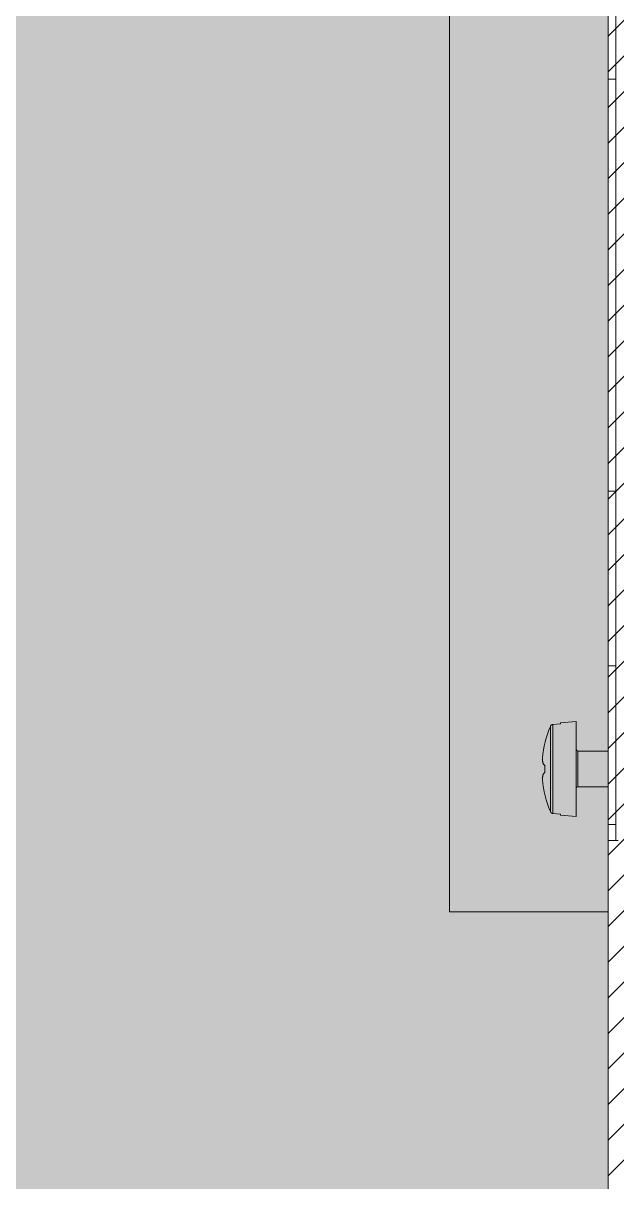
# Model space of a CAD drawing. Header units: millimetres. Extents: x -853320 to 19484, y -510814 to 9708.
# Drawn here: x 4795 to 4832.4, y 7516.8 to 7589.8 of the extents above; entities that cross this region are included whole.
import ezdxf

# ---------------------------------------------------------------- set-up
doc = ezdxf.new("R2010")
doc.units = ezdxf.units.MM
doc.layers.add('.', color=8, linetype='Continuous')
for name, color, linetype, lineweight in [('F_ARREDI', 7, 'Continuous', 5), ('F_BETACRYL o CORIAN', 123, 'Continuous', 5), ('F_DIBOND_soffitto_cassone', 7, 'Continuous', 5), ('F_ELETTRICO', 22, 'Continuous', 5), ('F_MINERAL WALL', 6, 'Continuous', 5), ('F_PARETE_nuove', 5, 'Continuous', 5)]:
    doc.layers.add(name, color=color, linetype=linetype, lineweight=lineweight)

# ---------------------------------------------------------------- blocks, each defined once
blk = doc.blocks.new('MOBILE LAVABO_bagno doppia_pianta_rev.01')
at = {"layer": '.', "lineweight": 5, "transparency": 33554687}
h = blk.add_hatch(color=256, dxfattribs=at)
h.dxf.hatch_style = 1
edge = h.paths.add_edge_path(flags=16)
edge.add_line((18134.638, 24348.66), (18134.638, 24066.66))
edge.add_arc((18143.638, 24066.66), 9, 180, 270)
edge.add_line((18143.638, 24057.66), (18565.638, 24057.66))
edge.add_arc((18565.638, 24066.66), 9, 270, 360)
edge.add_line((18574.638, 24066.66), (18574.638, 24348.66))
edge.add_arc((18565.638, 24348.66), 9, 0, 90)
edge.add_line((18565.638, 24357.66), (18143.638, 24357.66))
edge.add_arc((18143.638, 24348.66), 9, 90, 180)
h.paths.add_polyline_path([(18729.638, 23957.66), (17979.638, 23957.66), (17979.638, 24477.66), (18729.638, 24477.66)])
at = {"layer": 'F_BETACRYL o CORIAN'}
blk.add_lwpolyline([(18729.638, 23957.66), (17979.638, 23957.66), (17979.638, 24477.66), (18729.638, 24477.66)], close=True, dxfattribs=at)
blk = doc.blocks.new('SCATOLA INCASSO_1 P_sezione e pianta')
at = {"layer": 'F_ELETTRICO', "transparency": 33554508}
h = blk.add_hatch(color=5, dxfattribs=at)
h.dxf.hatch_style = 1
h.paths.add_polyline_path([(55422.364, -13644.128), (55432.364, -13644.128), (55432.364, -13724.128), (55422.364, -13724.128)])
at = {"layer": 'F_ELETTRICO'}
for p, q in [((55432.364, -13719.628), (55432.364, -13648.628)), ((55432.864, -13719.628), (55432.864, -13648.628)), ((55432.864, -13671.645), (55432.364, -13671.645)), ((55432.864, -13697.61), (55432.364, -13697.61)), ((55432.364, -13708.628), (55432.864, -13708.628)), ((55428.727, -13717.812), (55428.727, -13712.443)), ((55429.364, -13712.278), (55428.893, -13712.32)), ((55428.893, -13717.936), (55428.893, -13712.32)), ((55429.364, -13712.215), (55430.364, -13712.128)), ((55429.364, -13712.215), (55429.364, -13712.278)), ((55430.364, -13718.128), (55430.364, -13712.128)), ((55428.222, -13714.473), (55428.22, -13714.5)), ((55428.223, -13714.446), (55428.222, -13714.473)), ((55430.464, -13714.003), (55432.364, -13714.003)), ((55430.464, -13714.003), (55430.464, -13716.253)), ((55428.271, -13714.783), (55428.274, -13714.795)), ((55428.274, -13714.795), (55428.283, -13714.807)), ((55428.37, -13715.356), (55428.37, -13714.9)), ((55428.22, -13715.755), (55428.222, -13715.783)), ((55428.222, -13715.783), (55428.223, -13715.81)), ((55428.271, -13715.473), (55428.268, -13715.486)), ((55428.271, -13715.473), (55428.274, -13715.46)), ((55430.464, -13716.253), (55432.364, -13716.253)), ((55428.893, -13717.936), (55429.364, -13717.978)), ((55429.364, -13717.978), (55429.364, -13718.04)), ((55429.364, -13718.04), (55430.364, -13718.128)), ((55432.364, -13718.628), (55432.864, -13718.628)), ((55432.995, -13719.628), (55432.364, -13719.628))]:
    blk.add_line(p, q, dxfattribs=at)
at = {"layer": 'F_ELETTRICO', "color": 5}
blk.add_lwpolyline([(55422.364, -13644.128), (55432.364, -13644.128), (55432.364, -13724.128), (55422.364, -13724.128)], close=True, dxfattribs=at)
at = {"layer": 'F_ELETTRICO'}
for points in [[(55428.893, -13712.32), (55428.881, -13712.321), (55428.869, -13712.323), (55428.858, -13712.326), (55428.846, -13712.33), (55428.835, -13712.334), (55428.824, -13712.339), (55428.813, -13712.345), (55428.803, -13712.351), (55428.793, -13712.358), (55428.784, -13712.366), (55428.775, -13712.374), (55428.766, -13712.382), (55428.758, -13712.392), (55428.751, -13712.401), (55428.744, -13712.411), (55428.738, -13712.421), (55428.732, -13712.432), (55428.727, -13712.443)], [(55428.22, -13714.5), (55428.222, -13714.516), (55428.223, -13714.532), (55428.225, -13714.547), (55428.227, -13714.561), (55428.229, -13714.575), (55428.231, -13714.588), (55428.233, -13714.602), (55428.235, -13714.614), (55428.237, -13714.627), (55428.239, -13714.64), (55428.242, -13714.653), (55428.244, -13714.666), (55428.247, -13714.679), (55428.249, -13714.691), (55428.252, -13714.704), (55428.255, -13714.717), (55428.258, -13714.73), (55428.261, -13714.744), (55428.264, -13714.757), (55428.268, -13714.77), (55428.271, -13714.783)], [(55428.37, -13715.356), (55428.358, -13715.368), (55428.346, -13715.379), (55428.334, -13715.391), (55428.323, -13715.402), (55428.312, -13715.414), (55428.302, -13715.426), (55428.292, -13715.437), (55428.283, -13715.449), (55428.274, -13715.46)], [(55428.283, -13714.807), (55428.292, -13714.818), (55428.302, -13714.83), (55428.312, -13714.841), (55428.323, -13714.853), (55428.334, -13714.865), (55428.346, -13714.876), (55428.358, -13714.888), (55428.37, -13714.9)], [(55428.268, -13715.486), (55428.264, -13715.499), (55428.261, -13715.512), (55428.258, -13715.525), (55428.255, -13715.538), (55428.252, -13715.551), (55428.249, -13715.564), (55428.247, -13715.577), (55428.244, -13715.59), (55428.242, -13715.602), (55428.239, -13715.615), (55428.237, -13715.628), (55428.235, -13715.641), (55428.233, -13715.654), (55428.231, -13715.667), (55428.229, -13715.681), (55428.227, -13715.694), (55428.225, -13715.709), (55428.223, -13715.724), (55428.222, -13715.739), (55428.22, -13715.755)], [(55428.727, -13717.812), (55428.732, -13717.823), (55428.738, -13717.834), (55428.744, -13717.845), (55428.751, -13717.855), (55428.758, -13717.864), (55428.766, -13717.873), (55428.775, -13717.882), (55428.784, -13717.89), (55428.793, -13717.898), (55428.803, -13717.904), (55428.814, -13717.911), (55428.824, -13717.916), (55428.835, -13717.921), (55428.846, -13717.926), (55428.858, -13717.929), (55428.87, -13717.932), (55428.881, -13717.934), (55428.893, -13717.936)]]:
    blk.add_lwpolyline(points, dxfattribs=at)
for centre, radius, start, end in [((55435.164, -13715.128), 6.974, 157.36168, 174.38909), ((55430.464, -13713.903), 0.1, 180.0001, 270), ((55435.164, -13715.128), 6.974, 185.6109, 202.63832), ((55430.464, -13716.353), 0.1, 90, 179.9999)]:
    blk.add_arc(centre, radius, start, end, dxfattribs=at)
blk = doc.blocks.new('BAGNO_camera doppia_rev.01_pianta')
at = {"layer": 'F_MINERAL WALL'}
h = blk.add_hatch(dxfattribs=at)
h.set_pattern_fill('ANSI31', color=256, scale=0.5)
h.set_pattern_definition([(45, (0, -20), (-1.122532015, 1.122532015), [])])
h.paths.add_polyline_path([(18729.638, 22995.66), (18733.638, 22995.66), (18733.638, 22475.66), (18729.638, 22475.66)])
blk.add_lwpolyline([(18729.638, 22995.66), (18733.638, 22995.66), (18733.638, 22475.66), (18729.638, 22475.66)], close=True, dxfattribs=at)
at = {"layer": 'F_DIBOND_soffitto_cassone', "color": 1}
blk.add_blockref('SCATOLA INCASSO_1 P_sezione e pianta', (-36702.726, 36369.788), dxfattribs=at)

msp = doc.modelspace()

# ---------------------------------------------------------------- block references
at = {"layer": 'F_ARREDI'}
msp.add_blockref('MOBILE LAVABO_bagno doppia_pianta_rev.01', (-13897.772, -16598.845), dxfattribs=at)
at = {"layer": 'F_PARETE_nuove'}
msp.add_blockref('BAGNO_camera doppia_rev.01_pianta', (-13897.772, -15111.845), dxfattribs=at)

doc.saveas('drawing.dxf')
